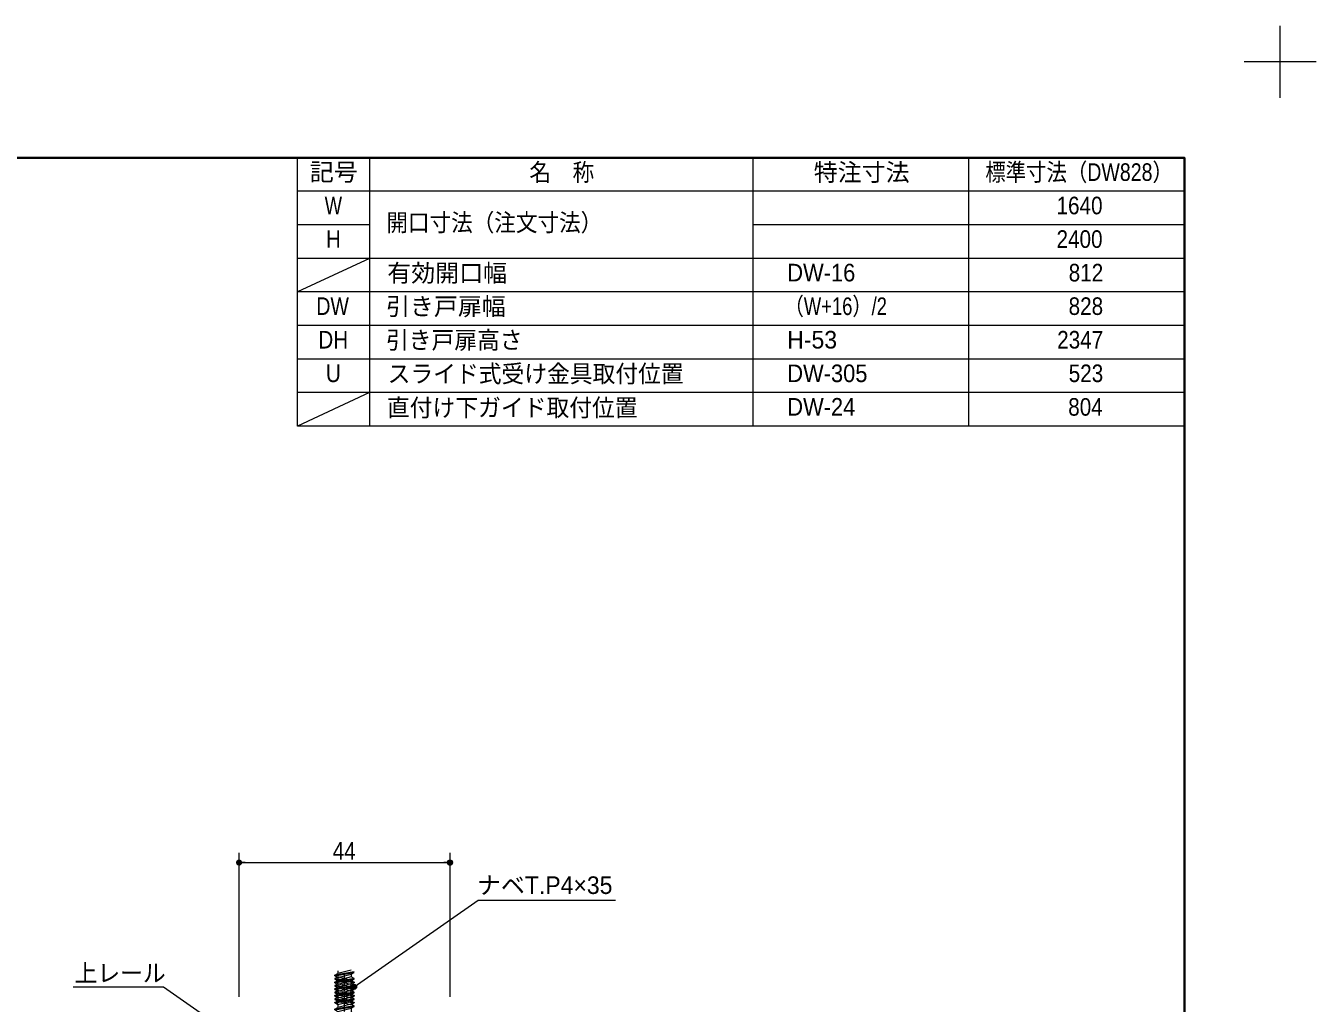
# Model space of a CAD drawing. Units: millimetres, scale not verified. Extents: x -6062 to 6062, y -3045 to 3045.
# Drawn here: x -204 to 2488, y 1007 to 3045 of the extents above; entities that cross this region are included whole.
import ezdxf
from ezdxf.enums import TextEntityAlignment as Align

# ---------------------------------------------------------------- set-up
doc = ezdxf.new("R2010")
doc.units = ezdxf.units.MM
doc.header["$LTSCALE"] = 20
doc.header["$PDMODE"] = 32
doc.header["$PDSIZE"] = 10
doc.linetypes.add('USER1', pattern=[10.5, 8, -0.5, 0.5, -0.5, 0.5, -0.5])
doc.linetypes.add('USER2', pattern=[2.91, 1.76, -0.4, 0.35, -0.4])
for name, color, linetype, lineweight in [('0-0_2寸法-1', 7, 'Continuous', 15), ('0-1_0', 7, 'Continuous', 25), ('0-3_2寸法-3', 7, 'Continuous', 15), ('0-5_1図面枠', 7, 'Continuous', 15), ('0-6_3一般', 7, 'Continuous', 15)]:
    doc.layers.add(name, color=color, linetype=linetype, lineweight=lineweight)
doc.layers.add('0-2_Defpoints', color=7, linetype='Continuous')
doc.styles.add('ＭＳ Ｐゴシック', font='')
doc.styles.get('ＭＳ Ｐゴシック').set_extended_font_data('MS PGothic')

# ---------------------------------------------------------------- blocks, each defined once
blk = doc.blocks.new('_Dot')
at = {"layer": '0-1_0'}
blk.add_line((-10, 0), (-20, 0), dxfattribs=at)
for points in [[(0, 0), (-10, 0), (-9.92, 1.25)], [(0, 0), (-9.92, -1.25), (-10, 0)], [(0, 0), (-9.92, 1.25), (-9.69, 2.49)], [(0, 0), (-9.69, -2.49), (-9.92, -1.25)], [(0, 0), (-9.69, 2.49), (-9.3, 3.68)], [(0, 0), (-9.3, -3.68), (-9.69, -2.49)], [(0, 0), (-9.3, 3.68), (-8.76, 4.82)], [(0, 0), (-8.76, -4.82), (-9.3, -3.68)], [(0, 0), (-8.76, 4.82), (-8.09, 5.88)], [(0, 0), (-8.09, -5.88), (-8.76, -4.82)], [(0, 0), (-8.09, 5.88), (-7.29, 6.85)], [(0, 0), (-7.29, -6.85), (-8.09, -5.88)], [(0, 0), (-7.29, 6.85), (-6.37, 7.71)], [(0, 0), (-6.37, -7.71), (-7.29, -6.85)], [(0, 0), (-6.37, 7.71), (-5.36, 8.44)], [(0, 0), (-5.36, -8.44), (-6.37, -7.71)], [(0, 0), (-5.36, 8.44), (-4.26, 9.05)], [(0, 0), (-4.26, -9.05), (-5.36, -8.44)], [(0, 0), (-4.26, 9.05), (-3.09, 9.51)], [(0, 0), (-3.09, -9.51), (-4.26, -9.05)], [(0, 0), (-3.09, 9.51), (-1.87, 9.82)], [(0, 0), (-1.87, -9.82), (-3.09, -9.51)], [(0, 0), (-1.87, 9.82), (-0.63, 9.98)], [(0, 0), (-0.63, -9.98), (-1.87, -9.82)], [(0, 0), (-0.63, 9.98), (0.63, 9.98)], [(0, 0), (0.63, -9.98), (-0.63, -9.98)], [(0, 0), (0.63, 9.98), (1.87, 9.82)], [(0, 0), (1.87, 9.82), (3.09, 9.51)], [(0, 0), (3.09, 9.51), (4.26, 9.05)], [(0, 0), (4.26, 9.05), (5.36, 8.44)], [(0, 0), (5.36, 8.44), (6.37, 7.71)], [(0, 0), (6.37, 7.71), (7.29, 6.85)], [(0, 0), (7.29, 6.85), (8.09, 5.88)], [(0, 0), (8.09, 5.88), (8.76, 4.82)], [(0, 0), (8.76, 4.82), (9.3, 3.68)], [(0, 0), (9.3, 3.68), (9.69, 2.49)], [(0, 0), (9.69, 2.49), (9.92, 1.25)], [(0, 0), (9.92, 1.25), (10, 0)], [(0, 0), (1.87, -9.82), (0.63, -9.98)], [(0, 0), (3.09, -9.51), (1.87, -9.82)], [(0, 0), (4.26, -9.05), (3.09, -9.51)], [(0, 0), (5.36, -8.44), (4.26, -9.05)], [(0, 0), (6.37, -7.71), (5.36, -8.44)], [(0, 0), (7.29, -6.85), (6.37, -7.71)], [(0, 0), (8.09, -5.88), (7.29, -6.85)], [(0, 0), (8.76, -4.82), (8.09, -5.88)], [(0, 0), (9.3, -3.68), (8.76, -4.82)], [(0, 0), (9.69, -2.49), (9.3, -3.68)], [(0, 0), (9.92, -1.25), (9.69, -2.49)], [(0, 0), (10, 0), (9.92, -1.25)]]:
    blk.add_solid(points, dxfattribs=at)
blk = doc.blocks.new('グループ-2')
at = {"layer": '0-5_1図面枠'}
for p, q in [((84000, 57900), (84000, 60900)), ((85500, 59400), (82500, 59400))]:
    blk.add_line(p, q, dxfattribs=at)
blk = doc.blocks.new('グループ-4')
at = {"layer": '0-5_1図面枠', "lineweight": 35}
blk.add_lwpolyline([(-80000, 55400), (80000, 55400), (80000, -55400), (-80000, -55400)], close=True, dxfattribs=at)
blk = doc.blocks.new('図面枠')
at = {"layer": '0-5_1図面枠'}
for name in ['グループ-2', 'グループ-4']:
    blk.add_blockref(name, (0, 0), dxfattribs=at)
blk = doc.blocks.new('グループ-12')
at = {"layer": '0-6_3一般'}
for p, q in [((45363.7, 21441.3), (44563.7, 21300)), ((44563.7, 21273.3), (45363.7, 21414.7)), ((44563.7, 21300), (44683.7, 21369.3)), ((44563.7, 21273.3), (44563.7, 21300)), ((44563.7, 21273.3), (44683.7, 21204.1)), ((44563.7, 20990.7), (45363.7, 21132)), ((44563.7, 20990.7), (44563.7, 21017.3)), ((45243.7, 21510.6), (44683.7, 21369.3)), ((44683.7, 21486.7), (44683.7, 21369.3)), ((44683.7, 21204.1), (45243.7, 21345.4)), ((45243.7, 21227.9), (44683.7, 21086.6)), ((44683.7, 21204.1), (44683.7, 21086.6)), ((45243.7, 21345.4), (45363.7, 21414.7)), ((45243.7, 21345.4), (45243.7, 21227.9)), ((45363.7, 21158.7), (45243.7, 21227.9)), ((45243.7, 21062.7), (45363.7, 21132)), ((45243.7, 21062.7), (45243.7, 20945.3)), ((45363.7, 21132), (45363.7, 21158.7)), ((45363.7, 20876), (44563.7, 20734.7)), ((44563.7, 20734.7), (44683.7, 20803.9)), ((44563.7, 20708), (44563.7, 20734.7)), ((44563.7, 20708), (44683.7, 20638.7)), ((44563.7, 20425.3), (45363.7, 20566.7)), ((44683.7, 20921.4), (44683.7, 20803.9)), ((44683.7, 20638.7), (45243.7, 20780.1)), ((45243.7, 20662.6), (44683.7, 20521.3)), ((44683.7, 20638.7), (44683.7, 20521.3)), ((45243.7, 20780.1), (45363.7, 20849.3)), ((45243.7, 20780.1), (45243.7, 20662.6)), ((45363.7, 20593.3), (45243.7, 20662.6)), ((45243.7, 20497.4), (45363.7, 20566.7)), ((45243.7, 20497.4), (45243.7, 20379.9)), ((45363.7, 20566.7), (45363.7, 20593.3)), ((44563.7, 20425.3), (44563.7, 20452)), ((45363.7, 20310.7), (44563.7, 20169.3)), ((44563.7, 20169.3), (44683.7, 20238.6)), ((44563.7, 20142.7), (44563.7, 20169.3)), ((44563.7, 20142.7), (44683.7, 20073.4)), ((44563.7, 19860), (45363.7, 20001.3)), ((44683.7, 20356.1), (44683.7, 20238.6)), ((44683.7, 20073.4), (45243.7, 20214.7)), ((45243.7, 20097.3), (44683.7, 19955.9)), ((44683.7, 20073.4), (44683.7, 19955.9)), ((44683.7, 19790.7), (45243.7, 19932.1)), ((45243.7, 20214.7), (45363.7, 20284)), ((45243.7, 20214.7), (45243.7, 20097.3)), ((45363.7, 20028), (45243.7, 20097.3)), ((45243.7, 19932.1), (45363.7, 20001.3)), ((45243.7, 19932.1), (45243.7, 19800)), ((45363.7, 20001.3), (45363.7, 20028)), ((44263.7, 19700), (44583.7, 19700)), ((44263.7, 19555.5), (44263.7, 19700)), ((44563.7, 19860), (44563.7, 19886.7)), ((44563.7, 19860), (44683.3, 19791)), ((44683.3, 19791), (44683.7, 19790.7)), ((45663.7, 19700), (45663.7, 19555.5))]:
    blk.add_line(p, q, dxfattribs=at)
at = {"layer": '0-6_3一般', "linetype": 'USER2'}
blk.add_line((44963.7, 19180), (44963.7, 19083.3), dxfattribs=at)
at = {"layer": '0-6_3一般'}
for points in [[(45363.7, 21158.7), (44563.7, 21017.3), (44683.7, 21086.6)], [(44563.7, 20990.7), (44683.7, 20921.4), (45243.7, 21062.7)], [(44563.7, 20708), (45363.7, 20849.3), (45363.7, 20876)], [(45363.7, 20593.3), (44563.7, 20452), (44683.7, 20521.3)], [(44563.7, 20425.3), (44683.7, 20356.1), (45243.7, 20497.4)], [(45363.7, 20876), (45243.7, 20945.3), (44683.7, 20803.9)], [(44563.7, 20142.7), (45363.7, 20284), (45363.7, 20310.7)], [(45363.7, 20028), (44563.7, 19886.7), (44683.7, 19955.9)], [(45363.7, 20310.7), (45243.7, 20379.9), (44683.7, 20238.6)], [(44583.7, 19700), (45343.7, 19700), (45663.7, 19700)]]:
    blk.add_lwpolyline(points, dxfattribs=at)
for centre, radius, start, end in [((44463.7, 19555.5), 200, 180, 231.31781), ((44963.7, 20180), 1000, 231.31781, 270), ((44583.7, 19800), 100, 270, 354.8103), ((44963.7, 20180), 1000, 270, 308.68219), ((45343.7, 19800), 100, 180, 270), ((45463.7, 19555.5), 200, 308.68219, 0)]:
    blk.add_arc(centre, radius, start, end, dxfattribs=at)
blk = doc.blocks.new('グループ-15')
at = {"layer": '0-6_3一般'}
blk.add_blockref('グループ-12', (0, 0), dxfattribs=at)
blk = doc.blocks.new('グループ-16')
at = {"layer": '0-6_3一般', "linetype": 'USER1'}
for p, q in [((45363.7, 21017.3), (44563.7, 21158.7)), ((44563.7, 21132), (44683.7, 21062.7)), ((44683.7, 21062.7), (45243.7, 20921.4)), ((44683.7, 20945.3), (44683.7, 21062.7)), ((44963.7, 19180), (44963.7, 21322.6)), ((45243.7, 21086.6), (45363.7, 21017.3)), ((45363.7, 21017.3), (45363.7, 20990.7)), ((44683.7, 20945.3), (44563.7, 20876)), ((44563.7, 20876), (44563.7, 20849.3)), ((44563.7, 20849.3), (44683.7, 20780.1)), ((44563.7, 20849.3), (45363.7, 20708)), ((45363.7, 20452), (44563.7, 20593.3)), ((44563.7, 20566.7), (44683.7, 20497.4)), ((45243.7, 20803.9), (44683.7, 20945.3)), ((44683.7, 20662.6), (44683.7, 20780.1)), ((44683.7, 20497.4), (45243.7, 20356.1)), ((44683.7, 20379.9), (44683.7, 20497.4)), ((45243.7, 20921.4), (45363.7, 20990.7)), ((45243.7, 20803.9), (45243.7, 20921.4)), ((45243.7, 20521.3), (45243.7, 20638.7)), ((45243.7, 20521.3), (45363.7, 20452)), ((45363.7, 20734.7), (45363.7, 20708)), ((44683.7, 20379.9), (44563.7, 20310.7)), ((44563.7, 20310.7), (44563.7, 20284)), ((44563.7, 20284), (44683.7, 20214.7)), ((44563.7, 20284), (45363.7, 20142.7)), ((45243.7, 20238.6), (44683.7, 20379.9)), ((44683.7, 20097.3), (44683.7, 20214.7)), ((45243.7, 20356.1), (45363.7, 20425.3)), ((45243.7, 20238.6), (45243.7, 20356.1)), ((45363.7, 20452), (45363.7, 20425.3)), ((45363.7, 20169.3), (45363.7, 20142.7))]:
    blk.add_line(p, q, dxfattribs=at)
for points in [[(45243.7, 21086.6), (44683.7, 21227.9), (44563.7, 21158.7)], [(44563.7, 21158.7), (44563.7, 21132), (45363.7, 20990.7)], [(45243.7, 20803.9), (45363.7, 20734.7), (44563.7, 20876)], [(45243.7, 20521.3), (44683.7, 20662.6), (44563.7, 20593.3)], [(44563.7, 20593.3), (44563.7, 20566.7), (45363.7, 20425.3)], [(44683.7, 20780.1), (45243.7, 20638.7), (45363.7, 20708)], [(45243.7, 20238.6), (45363.7, 20169.3), (44563.7, 20310.7)], [(44683.7, 20214.7), (45243.7, 20073.4), (45363.7, 20142.7)]]:
    blk.add_lwpolyline(points, dxfattribs=at)
blk = doc.blocks.new('グループ-17')
at = {"layer": '0-6_3一般'}
for name in ['グループ-15', 'グループ-16']:
    blk.add_blockref(name, (0, 0), dxfattribs=at)

msp = doc.modelspace()

# ---------------------------------------------------------------- hatches: boundary and pattern name
at = {"layer": '0-3_2寸法-3'}
msp.add_hatch(color=256, dxfattribs=at).paths.add_polyline_path([(485.69, 1040.78, 1), (475.68, 1040.78, 1)])

# ---------------------------------------------------------------- linework, layer by layer
at = {"layer": '0-0_2寸法-1'}
for p, q in [((240.68, 1020), (240.68, 1320)), ((680.68, 1020), (680.68, 1320)), ((253.4, 1300), (667.97, 1300))]:
    msp.add_line(p, q, dxfattribs=at)
at = {"layer": '0-2_Defpoints'}
msp.add_point((680.68, 1300), dxfattribs=at)
at = {"layer": '0-3_2寸法-3'}
for points in [[(480.68, 1040.78), (739.37, 1221.91), (1025.67, 1221.91)], [(240.68, 929.74), (82.86, 1040.25), (-105.43, 1040.25)]]:
    msp.add_lwpolyline(points, dxfattribs=at)
msp.add_circle((480.68, 1040.78), 5.01, dxfattribs=at)
at = {"layer": '0-5_1図面枠'}
for p, q in [((512.5, 2770), (512.5, 2210)), ((1312.5, 2770), (1312.5, 2210)), ((1762.5, 2770), (1762.5, 2210)), ((2212.5, 2700), (362.5, 2700)), ((512.5, 2630), (362.5, 2630)), ((2212.5, 2630), (1312.5, 2630)), ((512.5, 2560), (362.5, 2490)), ((2212.5, 2560), (362.5, 2560)), ((2212.5, 2490), (362.5, 2490)), ((2212.5, 2420), (362.5, 2420)), ((2212.5, 2420), (362.5, 2420)), ((2212.5, 2350), (362.5, 2350)), ((512.5, 2280), (362.5, 2210)), ((2212.5, 2280), (362.5, 2280))]:
    msp.add_line(p, q, dxfattribs=at)
msp.add_lwpolyline([(362.5, 2770), (2212.5, 2770), (2212.5, 2210), (362.5, 2210)], close=True, dxfattribs=at)

# ---------------------------------------------------------------- block references
at = {"layer": '0-0_2寸法-1', "xscale": 0.6356201, "yscale": 0.6356201, "rotation": 180}
msp.add_blockref('_Dot', (240.68, 1300), dxfattribs=at)
at = {"layer": '0-0_2寸法-1', "xscale": 0.6356201, "yscale": 0.6356201}
msp.add_blockref('_Dot', (680.68, 1300), dxfattribs=at)
at = {"layer": '0-5_1図面枠', "xscale": 0.05, "yscale": 0.05}
msp.add_blockref('図面枠', (-1787.5, 0), dxfattribs=at)
at = {"layer": '0-6_3一般', "xscale": 0.05, "yscale": 0.05}
msp.add_blockref('グループ-17', (-1787.5, 0), dxfattribs=at)

# ---------------------------------------------------------------- texts
at = {"layer": '0-0_2寸法-1', "style": 'ＭＳ Ｐゴシック', "width": 0.9}
msp.add_text('44', height=36.66, dxfattribs=at).set_placement((435.99, 1294.94), align=Align.BOTTOM_LEFT)
at = {"layer": '0-3_2寸法-3', "style": 'ＭＳ Ｐゴシック'}
msp.add_text('ナベT.P4×35', height=36.66, dxfattribs=at).set_placement((736.87, 1223.51), align=Align.BOTTOM_LEFT)
at = {"layer": '0-3_2寸法-3', "style": 'ＭＳ Ｐゴシック', "width": 0.95}
msp.add_text('上レール', height=36.69, dxfattribs=at).set_placement((-102.54, 1040.29), align=Align.BOTTOM_LEFT)
at = {"layer": '0-5_1図面枠', "style": 'ＭＳ Ｐゴシック'}
for s, height, p in [('記号', 36.66, (388.23, 2710.85)), ('特注寸法', 36.66, (1439.42, 2710.35)), ('有効開口幅', 36.66, (549.79, 2500.19)), ('引き戸扉幅', 36.66, (547.12, 2430.56)), ('H-53', 36.69, (1384.05, 2361.03))]:
    msp.add_text(s, height=height, dxfattribs=at).set_placement(p, align=Align.BOTTOM_LEFT)
for s, height, width, p in [('名\u3000称', 36.69, 0.9, (846.3, 2710.27)), ('標準寸法（DW828）', 36.69, 0.85, (1797.3, 2710.56)), ('W', 36.69, 0.8, (419.25, 2641.03)), ('1640', 36.66, 0.9, (1945.86, 2640.95)), ('開口寸法（注文寸法）', 36.69, 0.9, (547.9, 2605.46)), ('H', 36.69, 0.9, (421.75, 2571.03)), ('2400', 36.66, 0.9, (1945.86, 2570.95)), ('DW-16', 36.69, 0.95, (1384.22, 2500.95)), ('812', 36.66, 0.9, (1971.23, 2500.95)), ('DW', 36.69, 0.85, (401.85, 2431.03)), ('（W+16）/2', 36.69, 0.8, (1378.67, 2430.85)), ('828', 36.66, 0.9, (1971.03, 2431.03)), ('DH', 36.69, 0.9, (405.89, 2361.03)), ('引き戸扉高さ', 36.66, 0.95, (547.12, 2360.37)), ('2347', 36.66, 0.9, (1947.21, 2361.03)), ('スライド式受け金具取付位置', 36.66, 0.95, (550.57, 2290.17)), ('U', 36.69, 0.9, (421.75, 2291.03)), ('DW-305', 36.69, 0.95, (1384.22, 2290.95)), ('523', 36.66, 0.9, (1971.23, 2291.03)), ('直付け下ガイド取付位置', 36.69, 0.95, (549.05, 2219.41)), ('DW-24', 36.69, 0.95, (1384.22, 2221.03)), ('804', 36.66, 0.9, (1970.25, 2220.95))]:
    msp.add_text(s, height=height, dxfattribs=dict(at, width=width)).set_placement(p, align=Align.BOTTOM_LEFT)

doc.saveas('drawing.dxf')
